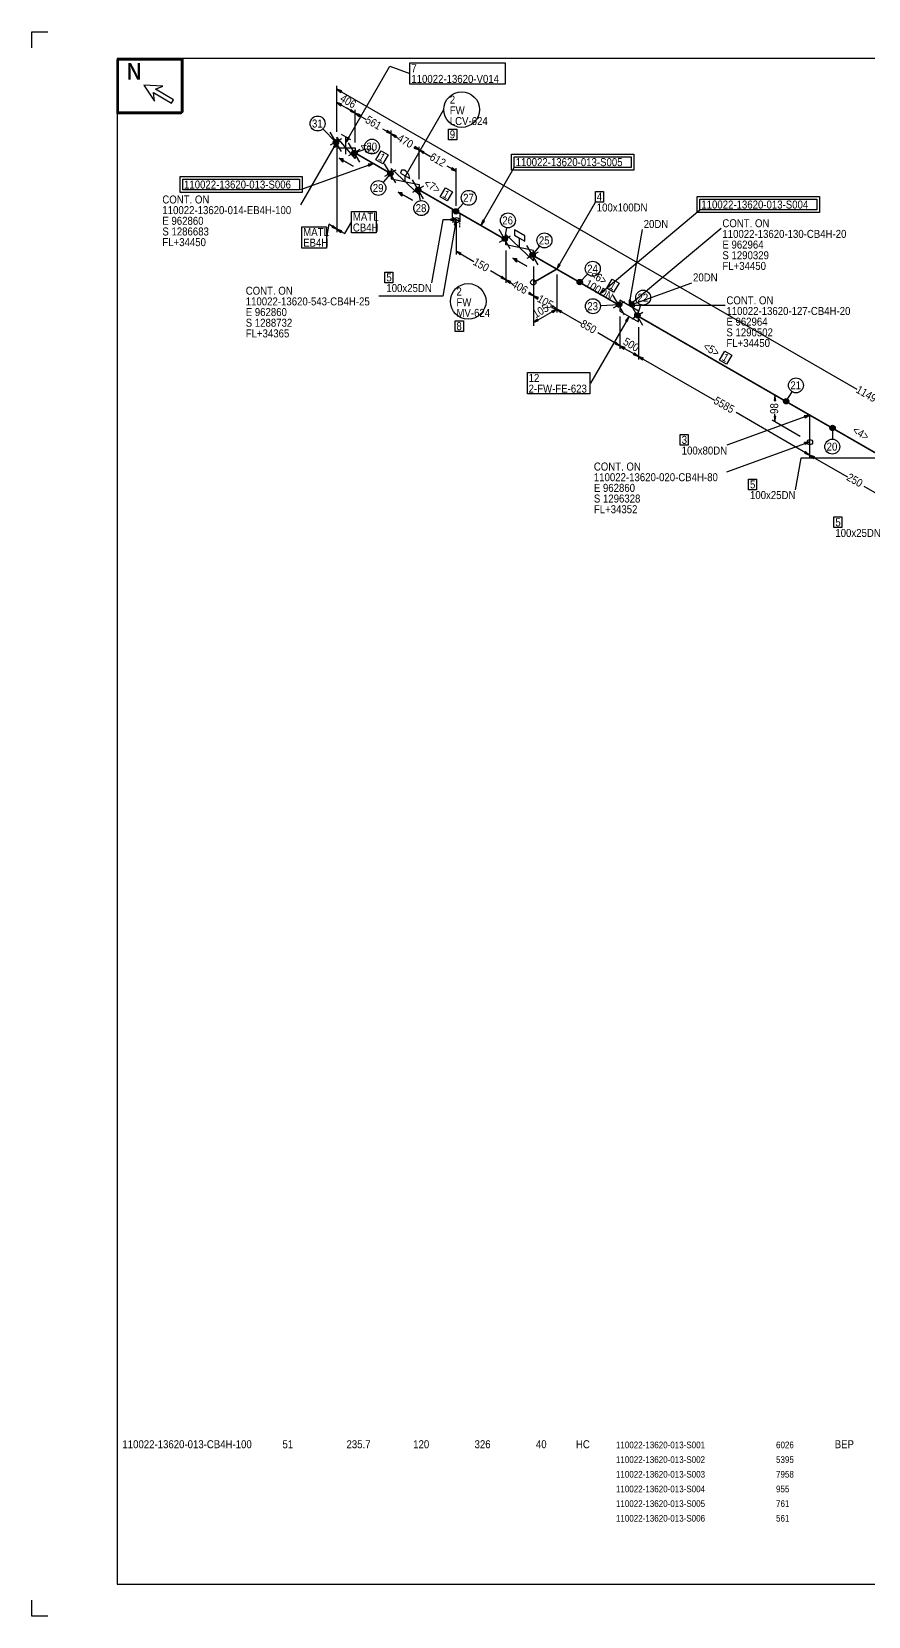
# Model space of a CAD drawing. Extents: x 0 to 841, y 0 to 594.
# Drawn here: x 0 to 314, y 0 to 594 of the extents above; entities that cross this region are included whole.
import ezdxf

# ---------------------------------------------------------------- set-up
doc = ezdxf.new("R2010")
doc.units = 0
doc.linetypes.add('GT100', pattern=[1, 0.666667, -0.333333])
doc.layers.add('TEE_100', color=7, linetype='Continuous')
doc.layers.add('TEE_80', color=7, linetype='Continuous')
doc.styles.add('ARIAL', font='arial.ttf')

msp = doc.modelspace()

# ---------------------------------------------------------------- linework, layer by layer
at = {"color": 1}
msp.add_line((300.29, 443.94), (300.21, 445.46), dxfattribs=at)
at = {"color": 2}
for centre, radius in [((114.06, 552.56), 0.85), ((114.06, 552.56), 0.7), ((114.06, 552.56), 0.55), ((114.06, 552.56), 0.4), ((114.06, 552.56), 0.25), ((120.96, 548.56), 0.85), ((120.96, 548.56), 0.7), ((120.96, 548.56), 0.55), ((120.96, 548.56), 0.4), ((120.96, 548.56), 0.25), ((134.46, 540.76), 0.85), ((134.46, 540.76), 0.7), ((134.46, 540.76), 0.55), ((134.46, 540.76), 0.4), ((134.46, 540.76), 0.25), ((144.86, 534.76), 0.85), ((144.86, 534.76), 0.7), ((144.86, 534.76), 0.55), ((144.86, 534.76), 0.4), ((144.86, 534.76), 0.25), ((159.01, 526.64), 0.85), ((159.01, 526.64), 0.7), ((159.01, 526.64), 0.55), ((159.01, 526.64), 0.4), ((159.01, 526.64), 0.25), ((177.36, 516.34), 0.85), ((177.36, 516.34), 0.7), ((177.36, 516.34), 0.55), ((177.36, 516.34), 0.4), ((177.36, 516.34), 0.25), ((187.76, 510.34), 0.85), ((187.76, 510.34), 0.7), ((187.76, 510.34), 0.55), ((187.76, 510.34), 0.4), ((187.76, 510.34), 0.25), ((205.41, 500.16), 0.85), ((205.41, 500.16), 0.7), ((205.41, 500.16), 0.55), ((205.41, 500.16), 0.4), ((205.41, 500.16), 0.25), ((220.16, 491.64), 0.85), ((220.16, 491.64), 0.7), ((220.16, 491.64), 0.55), ((220.16, 491.64), 0.4), ((220.16, 491.64), 0.25), ((227.06, 487.64), 0.85), ((227.06, 487.64), 0.7), ((227.06, 487.64), 0.55), ((227.06, 487.64), 0.4), ((227.06, 487.64), 0.25), ((282.81, 455.46), 0.85), ((282.81, 455.46), 0.7), ((282.81, 455.46), 0.55), ((282.81, 455.46), 0.4), ((282.81, 455.46), 0.25), ((300.21, 445.46), 0.85), ((300.21, 445.46), 0.7), ((300.21, 445.46), 0.55), ((300.21, 445.46), 0.4), ((300.21, 445.46), 0.25)]:
    msp.add_circle(centre, radius, dxfattribs=at)
at = {"layer": 'AG', "color": 7}
for p, q in [((100.91, 529.11), (114.4, 552.5)), ((258.4, 520.2), (223.9, 491.3)), ((259.9, 491.3), (223.9, 491.3)), ((260.6, 429), (291.6, 440.3))]:
    msp.add_line(p, q, dxfattribs=at)
at = {"layer": 'AG', "color": 4}
for p, q in [((114.4, 552.5), (113.09, 550.99)), ((114.4, 552.5), (113.75, 550.61)), ((113.75, 550.61), (113.09, 550.99)), ((223.9, 491.3), (225.16, 492.85)), ((223.9, 491.3), (225.65, 492.27)), ((223.9, 491.3), (225.86, 491.68)), ((223.9, 491.3), (225.86, 490.92)), ((225.16, 492.85), (225.65, 492.27)), ((225.86, 491.68), (225.86, 490.92)), ((291.6, 440.3), (289.62, 439.99)), ((289.89, 439.27), (289.62, 439.99)), ((291.6, 440.3), (289.89, 439.27))]:
    msp.add_line(p, q, dxfattribs=at)
at = {"layer": 'ARROW', "color": 7}
for p, q in [((115.9, 571.2), (116.3, 571.8)), ((115.9, 566.2), (116.3, 566.8)), ((119.8, 564.8), (119.4, 564.2)), ((122.8, 562.2), (123.2, 562.8)), ((119.1, 554), (118.5, 554.4)), ((133.3, 557), (132.9, 556.4)), ((136.3, 554.4), (136.7, 555)), ((143.7, 551), (143.3, 550.4)), ((146.7, 548.4), (147.1, 549)), ((126.1, 544.3), (126.4, 543.6)), ((157.6, 543), (157.2, 542.4)), ((157.1, 523.8), (157.1, 523.2)), ((169.7, 522.9), (169.1, 523.3)), ((112.9, 521.3), (112.5, 520.7)), ((115.9, 518.7), (116.3, 519.3)), ((158.4, 521.6), (159.1, 521.5)), ((160.6, 510.4), (161, 511)), ((198.1, 506.5), (197.5, 506.9)), ((176.2, 502.3), (175.8, 501.7)), ((179.2, 499.7), (179.6, 500.3)), ((186.6, 496.3), (186.2, 495.7)), ((189.6, 493.7), (190, 494.3)), ((214.7, 496.7), (214.3, 497.2)), ((224.6, 493.2), (223.9, 493.3)), ((195.2, 491.2), (194.9, 490.6)), ((194.9, 489.3), (195.3, 488.7)), ((198.3, 488.7), (198.7, 489.3)), ((225.9, 491.7), (225.6, 492.3)), ((190, 485.7), (189.6, 486.3)), ((222.6, 485.8), (223.2, 485.4)), ((219, 477.6), (218.6, 477)), ((222, 475), (222.4, 475.6)), ((225.9, 473.6), (225.5, 473)), ((228.9, 471), (229.3, 471.6)), ((278.3, 455.8), (278.9, 455.8)), ((278.9, 449.8), (278.3, 449.8)), ((289.6, 450), (289.9, 449.3)), ((290.1, 436.6), (289.7, 436)), ((293.1, 434), (293.5, 434.6))]:
    msp.add_line(p, q, dxfattribs=at)
at = {"layer": 'CV', "color": 2, "flags": 128}
msp.add_lwpolyline([(140, 537.7), (140, 540), (141.7, 539), (141.4, 540.5), (140.3, 541.7), (139.7, 542.1), (138.6, 542.1), (138.3, 541), (140, 540)], dxfattribs=at)
at = {"layer": 'FLOW', "color": 2, "flags": 128}
for points in [[(120.5, 543.6), (115.2, 546.6), (116.6, 546.5), (116.6, 545.1), (115.2, 546.6), (120.5, 543.6)], [(142.7, 530.8), (137.4, 533.8), (138.8, 533.7), (138.8, 532.3), (137.4, 533.8), (142.7, 530.8)], [(185.6, 506.1), (180.3, 509.1), (181.7, 509), (181.7, 507.6), (180.3, 509.1), (185.6, 506.1)]]:
    msp.add_lwpolyline(points, dxfattribs=at)
at = {"layer": 'FW', "color": 1}
for centre in [(114.06, 552.56), (120.96, 548.56), (134.46, 540.76), (144.86, 534.76), (177.36, 516.34), (187.76, 510.34), (205.41, 500.16), (227.06, 487.64)]:
    msp.add_circle(centre, 1, dxfattribs=at)
at = {"layer": 'GT_1', "flags": 128}
for points in [[(0, 588), (0, 594), (6, 594)], [(56, 583.2), (56, 563.2), (32, 563.2), (32, 583.4), (56.2, 583.4), (56.2, 563.4), (32.2, 563.4), (32.2, 583.6), (56.4, 583.6), (56.4, 563.6), (32.4, 563.6), (32.4, 583.8), (56.6, 583.8), (56.6, 563.8), (32.6, 563.8), (32.6, 584)], [(117.8, 552.5), (134.3, 581.1), (141.8, 578.3)], [(116.3, 571.8), (114.4, 572.5), (115.9, 571.2)], [(118.5, 554.4), (117.8, 552.5), (119.1, 554)], [(132.9, 556.4), (134.8, 555.7), (133.3, 557)], [(136.7, 555), (134.8, 555.7), (136.3, 554.4)], [(143.3, 550.4), (145.2, 549.7), (143.7, 551)], [(147.1, 549), (145.2, 549.7), (146.7, 548.4)], [(126.4, 543.6), (128.1, 544.6), (126.1, 544.3)], [(157.2, 542.4), (159.1, 541.7), (157.6, 543)], [(157.1, 523.2), (159.1, 523.5), (157.1, 523.8)], [(159.1, 521.5), (159.1, 523.5), (158.4, 521.6)], [(169.1, 523.3), (168.4, 521.4), (169.7, 522.9)], [(112.5, 520.7), (114.4, 520), (112.9, 521.3)], [(161, 511), (159.1, 511.7), (160.6, 510.4)], [(197.5, 506.9), (196.8, 505), (198.1, 506.5)], [(175.8, 501.7), (177.7, 501), (176.2, 502.3)], [(179.6, 500.3), (177.7, 501), (179.2, 499.7)], [(214.3, 497.2), (213, 495.7), (214.7, 496.7)], [(223.9, 493.3), (223.9, 491.3), (224.6, 493.2)], [(223.2, 485.4), (223.9, 487.3), (222.6, 485.8)], [(225.2, 492.8), (223.9, 491.3), (225.6, 492.3)], [(278.9, 455.8), (278.6, 457.8), (278.3, 455.8)], [(278.3, 449.8), (278.6, 447.8), (278.9, 449.8)], [(289.9, 449.3), (291.6, 450.3), (289.6, 450)], [(289.7, 436), (291.6, 435.3), (290.1, 436.6)], [(293.5, 434.6), (291.6, 435.3), (293.1, 434)], [(6, 0), (0, 0), (0, 6)]]:
    msp.add_lwpolyline(points, dxfattribs=at)
at = {"layer": 'GT_1', "color": 7, "flags": 128}
for points in [[(116.3, 566.8), (114.4, 567.5), (115.9, 566.2)], [(119.4, 564.2), (121.3, 563.5), (119.8, 564.8)], [(123.2, 562.8), (121.3, 563.5), (122.8, 562.2)], [(159.1, 523.5), (154.1, 494.9), (130.1, 494.9)], [(159.1, 523.5), (154.1, 523.5), (149.9, 499.9)], [(116.3, 519.3), (114.4, 520), (115.9, 518.7)], [(186.2, 495.7), (188.1, 495), (186.6, 496.3)], [(190, 494.3), (188.1, 495), (189.6, 493.7)], [(194.9, 490.6), (196.8, 490), (195.2, 491.2)], [(195.3, 488.7), (196.8, 490), (194.9, 489.3)], [(198.7, 489.3), (196.8, 490), (198.3, 488.7)], [(189.6, 486.3), (188.1, 485), (190, 485.7)], [(218.6, 477), (220.5, 476.3), (219, 477.6)], [(222.4, 475.6), (220.5, 476.3), (222, 475)], [(225.5, 473), (227.4, 472.3), (225.9, 473.6)], [(229.3, 471.6), (227.4, 472.3), (228.9, 471)], [(325.3, 434.1), (288.3, 434.1), (286.2, 422.3)]]:
    msp.add_lwpolyline(points, dxfattribs=at)
at = {"layer": 'IG', "color": 7, "flags": 128}
msp.add_lwpolyline([(140, 539.7), (154.5, 564.8)], dxfattribs=at)
at = {"layer": 'INSTNO', "color": 2}
for centre in [(161.17, 564.8), (163.63, 492.9)]:
    msp.add_circle(centre, 6.67, dxfattribs=at)
at = {"layer": 'itemno', "color": 7, "flags": 128}
for points in [[(156.2, 557.5), (159.3, 557.5), (159.3, 553.5), (156.2, 553.5), (156.2, 557.5)], [(211.3, 534.1), (214.3, 534.1), (214.3, 530.1), (211.3, 530.1), (211.3, 534.1)], [(132.4, 503.9), (135.4, 503.9), (135.4, 499.9), (132.4, 499.9), (132.4, 503.9)], [(158.7, 485.6), (161.8, 485.6), (161.8, 481.6), (158.7, 481.6), (158.7, 485.6)], [(259.8, 474.3), (262.4, 472.8), (260.4, 469.4), (257.8, 470.9), (259.8, 474.3)], [(243.1, 443), (246.1, 443), (246.1, 439), (243.1, 439), (243.1, 443)], [(268.7, 426.3), (271.7, 426.3), (271.7, 422.3), (268.7, 422.3), (268.7, 426.3)], [(300.7, 412.1), (303.7, 412.1), (303.7, 408.1), (300.7, 408.1), (300.7, 412.1)]]:
    msp.add_lwpolyline(points, dxfattribs=at)
at = {"layer": 'ITNO', "color": 7, "flags": 128}
for points in [[(131.03, 549.4), (133.62, 547.9), (131.62, 544.43), (129.03, 545.93), (131.03, 549.4)], [(155.11, 535.5), (157.71, 534.01), (155.72, 530.54), (153.12, 532.04), (155.11, 535.5)], [(217.56, 501.29), (220.15, 499.78), (218.14, 496.32), (215.55, 497.83), (217.56, 501.29)]]:
    msp.add_lwpolyline(points, dxfattribs=at)
at = {"layer": 'MOV', "color": 2, "flags": 128}
msp.add_lwpolyline([(182.9, 513), (182.9, 516.6), (184.8, 515.5), (184.8, 517.5), (181, 519.7), (181, 517.7), (182.9, 516.6)], dxfattribs=at)
at = {"layer": 'OLET', "color": 2, "flags": 128}
msp.add_lwpolyline([(159.1, 526.7), (160.5, 525.9), (160.5, 522.7), (157.7, 524.3), (157.7, 527.5), (159.1, 526.7)], dxfattribs=at)
at = {"layer": 'OW', "color": 2}
for centre in [(188.01, 500.06), (291.69, 440.14)]:
    msp.add_circle(centre, 1, dxfattribs=at)
at = {"layer": 'PIPE', "color": 5, "const_width": 0.6}
for points in [[(134.8, 540.7), (121.3, 548.5)], [(159.1, 526.7), (145.2, 534.7)], [(177.7, 516), (159.1, 526.7)], [(220.5, 491.3), (205.5, 500)], [(282.9, 455.3), (227.4, 487.3)], [(325.3, 430.9), (300.3, 445.3)]]:
    msp.add_lwpolyline(points, dxfattribs=at)
at = {"layer": 'PL2', "color": 7, "flags": 128}
for points in [[(114.4, 556.5), (114.4, 573.7)], [(114.4, 572.5), (309.3, 460)], [(114.4, 556.5), (114.4, 568.7)], [(114.4, 567.5), (117.9, 565.5)], [(121.3, 563.5), (117.9, 565.5)], [(121.3, 552.5), (121.3, 564.7)], [(121.3, 552.5), (121.3, 564.7)], [(121.3, 563.5), (125.4, 561.1)], [(116.1, 549.1), (111.9, 556.3)], [(116.1, 553.9), (111.9, 551.5)], [(119.6, 553.5), (116.1, 555.5)], [(117.8, 548.1), (117.8, 554.5)], [(134.8, 555.7), (131.6, 557.5)], [(134.8, 544.7), (134.8, 556.9)], [(134.8, 544.7), (134.8, 556.9)], [(134.8, 555.7), (137.3, 554.2)], [(114.4, 550.5), (114.4, 518.8)], [(114.4, 550.5), (114.4, 518.8)], [(123, 545.1), (118.8, 552.3)], [(123, 549.9), (118.8, 547.5)], [(145.2, 549.7), (143.6, 550.6)], [(145.2, 538.7), (145.2, 550.9)], [(145.2, 538.7), (145.2, 550.9)], [(145.2, 549.7), (149.5, 547.2)], [(128.1, 544.6), (100.8, 534.7)], [(136.5, 537.3), (132.3, 544.5)], [(136.5, 542.1), (132.3, 539.7)], [(159.1, 541.7), (155.7, 543.6)], [(159.1, 528.7), (159.1, 542.9)], [(168.4, 521.4), (180.9, 543.1)], [(146.9, 531.3), (142.7, 538.5)], [(146.9, 536.1), (142.7, 533.7)], [(196.8, 505), (211.3, 530.1)], [(213, 495.7), (250.5, 527.2)], [(111.4, 521.8), (110.5, 516.9)], [(114.4, 520), (111.4, 521.8)], [(114.4, 520), (117.4, 518.3)], [(117.4, 518.3), (119.9, 522.6)], [(159.1, 522.7), (159.1, 510.5)], [(179.4, 512.6), (175.2, 519.8)], [(179.4, 517.4), (175.2, 515)], [(223.9, 491.3), (228.9, 519.9)], [(159.1, 511.7), (165.7, 507.9)], [(177.7, 512), (177.7, 499.8)], [(177.7, 512), (177.7, 499.8)], [(189.8, 506.6), (185.6, 513.8)], [(189.8, 511.4), (185.6, 509)], [(188.1, 506), (188.1, 493.8)], [(188.1, 506), (188.1, 493.8)], [(177.7, 501), (172, 504.3)], [(177.7, 501), (180.2, 499.5)], [(196.8, 503), (196.8, 488.8)], [(196.8, 503), (196.8, 488.8)], [(196.8, 503), (196.8, 488.8)], [(223.9, 491.3), (247.4, 499.9)], [(188.1, 495), (186.5, 495.9)], [(188.1, 496), (188.1, 483.8)], [(188.1, 495), (189.8, 494)], [(222.2, 487.9), (218, 495.1)], [(188.1, 485), (192.5, 487.5)], [(196.8, 490), (192.5, 487.5)], [(196.8, 490), (196, 490.4)], [(196.8, 490), (206, 484.7)], [(223.9, 487.3), (209.4, 462.2)], [(222.2, 492.7), (218, 490.3)], [(220.5, 487.3), (220.5, 475.1)], [(220.5, 487.3), (220.5, 475.1)], [(229.1, 483.9), (224.9, 491.1)], [(229.1, 488.7), (224.9, 486.3)], [(227.4, 483.3), (227.4, 471.1)], [(227.4, 483.3), (227.4, 471.1)], [(220.5, 476.3), (212.2, 481.1)], [(220.5, 476.3), (224, 474.3)], [(227.4, 472.3), (224, 474.3)], [(227.4, 472.3), (255.9, 455.9)], [(289.9, 451.3), (277.6, 458.4)], [(278.6, 457.8), (278.6, 455.9)], [(291.6, 450.3), (260.6, 439)], [(291.6, 435.3), (264, 451.2)], [(288.1, 442.3), (277.6, 448.4)], [(278.6, 447.8), (278.6, 450.7)], [(291.6, 448.3), (291.6, 434.1)], [(291.6, 448.3), (291.6, 434.1)], [(291.6, 435.3), (305.8, 427.1)], [(325.3, 415.9), (312, 423.5)]]:
    msp.add_lwpolyline(points, dxfattribs=at)
at = {"layer": 'PL4', "color": 7, "linetype": 'GT100', "flags": 128}
msp.add_lwpolyline([(160.5, 520.7), (160.5, 522.7), (157.7, 524.3), (157.7, 522.3)], dxfattribs=at)
at = {"layer": 'PL5', "color": 7, "flags": 128}
for points in [[(119.9, 526.6), (129.1, 526.6), (129.1, 518.6), (119.9, 518.6), (119.9, 526.6)], [(101.3, 520.9), (110.5, 520.9), (110.5, 512.9), (101.3, 512.9), (101.3, 520.9)], [(185.8, 466.2), (209.2, 466.2), (209.2, 458.2), (185.8, 458.2), (185.8, 466.2)]]:
    msp.add_lwpolyline(points, dxfattribs=at)
at = {"layer": 'PL8', "color": 7, "flags": 128}
msp.add_lwpolyline([(42, 574), (46, 568), (45.6, 571.2), (52.4, 567.2), (53.2, 568.4), (46.4, 572.4), (49.2, 573.6), (42, 574)], dxfattribs=at)
at = {"layer": 'spoolno', "color": 7, "flags": 128}
for points in [[(141.8, 582.3), (177.5, 582.3), (177.5, 574.3), (141.8, 574.3), (141.8, 582.3)], [(179.9, 548.1), (225.7, 548.1), (225.7, 542.1), (179.9, 542.1), (179.9, 548.1)], [(180.9, 547.1), (224.7, 547.1), (224.7, 543.1), (180.9, 543.1), (180.9, 547.1)], [(55.6, 539.7), (101.4, 539.7), (101.4, 533.7), (55.6, 533.7), (55.6, 539.7)], [(56.6, 538.7), (100.4, 538.7), (100.4, 534.7), (56.6, 534.7), (56.6, 538.7)], [(249.5, 532.2), (295.3, 532.2), (295.3, 526.2), (249.5, 526.2), (249.5, 532.2)], [(250.5, 531.2), (294.3, 531.2), (294.3, 527.2), (250.5, 527.2), (250.5, 531.2)]]:
    msp.add_lwpolyline(points, dxfattribs=at)
at = {"layer": 'SUPP', "color": 4, "flags": 128}
msp.add_lwpolyline([(32, 12), (830, 12), (830, 12), (616.7, 12), (616.7, 584), (32, 584), (32, 12)], dxfattribs=at)
at = {"layer": 'SW', "color": 1}
for centre in [(159.01, 526.64), (220.16, 491.64), (282.81, 455.46), (300.21, 445.46)]:
    msp.add_circle(centre, 1, dxfattribs=at)
at = {"layer": 'SW', "color": 2}
msp.add_circle((159.19, 523.34), 1, dxfattribs=at)
at = {"layer": 'TEE_100', "color": 5, "const_width": 0.6, "flags": 128}
for points in [[(196.8, 505), (188.1, 510)], [(196.8, 505), (188.1, 500)], [(205.5, 500), (196.8, 505)], [(291.6, 450.3), (282.9, 455.3)], [(300.3, 445.3), (291.6, 450.3)]]:
    msp.add_lwpolyline(points, dxfattribs=at)
at = {"layer": 'TEE_80', "color": 5, "const_width": 0.6, "flags": 128}
msp.add_lwpolyline([(291.6, 450.3), (291.6, 440.3)], dxfattribs=at)
at = {"layer": 'VALV', "color": 2, "flags": 128}
for points in [[(121.3, 548.5), (121.3, 546.5), (114.4, 554.5), (114.4, 550.5), (121.3, 550.5), (121.3, 548.5)], [(145.2, 534.7), (145.2, 532.8), (134.8, 542.7), (134.8, 538.8), (145.2, 536.7), (145.2, 534.7)], [(188.1, 510), (188.1, 512), (177.7, 514.1), (177.7, 518), (188.1, 508.1), (188.1, 510)], [(227.4, 487.3), (227.4, 489.3), (220.5, 493.3), (220.5, 489.3), (227.4, 485.3), (227.4, 487.3)]]:
    msp.add_lwpolyline(points, dxfattribs=at)
at = {"layer": 'WDC', "color": 7}
for centre in [(107.16, 559.58), (127.55, 550.92), (129.95, 535.41), (146.04, 527.86), (163.82, 531.73), (178.5, 523.25), (192.2, 515.76), (210.32, 505.15), (210.36, 491.1), (229.19, 494.31), (286.47, 461.43), (300.07, 438.46)]:
    msp.add_circle(centre, 2.8, dxfattribs=at)
at = {"layer": 'WG', "color": 7}
for p, q in [((114.06, 552.56), (109.13, 557.59)), ((120.96, 548.56), (124.91, 549.97)), ((134.46, 540.76), (131.75, 537.55)), ((144.86, 534.76), (145.57, 530.62)), ((159.01, 526.64), (161.9, 529.7)), ((177.36, 516.34), (178.04, 520.49)), ((187.76, 510.34), (190.42, 513.59)), ((205.41, 500.16), (208.36, 503.15)), ((220.16, 491.64), (213.15, 491.25)), ((227.06, 487.64), (228.33, 491.64)), ((282.81, 455.46), (285.01, 459.04)), ((300.21, 445.46), (300.13, 441.26))]:
    msp.add_line(p, q, dxfattribs=at)

# ---------------------------------------------------------------- texts
at = {"layer": 'ELEV', "color": 2, "style": 'ARIAL', "width": 0.86}
for s, p in [('FL+34450', (48.98, 513.61)), ('FL+34450', (258.9, 504.7)), ('FL+34365', (80.23, 479.4)), ('FL+34450', (260.4, 475.8)), ('FL+34352', (210.72, 413.5))]:
    msp.add_text(s, height=3, dxfattribs=at).set_placement(p)
at = {"layer": 'ESL', "color": 2, "style": 'ARIAL', "width": 0.86}
for s, p in [('6026', (279, 63)), ('5395', (279, 57.5)), ('7958', (279, 52)), ('955', (279, 46.5)), ('761', (279, 41)), ('561', (279, 35.5))]:
    msp.add_text(s, height=2.5, dxfattribs=at).set_placement(p)
at = {"layer": 'ESN', "color": 2, "style": 'ARIAL', "width": 0.86}
for s, p in [('110022-13620-013-S001', (219, 63)), ('110022-13620-013-S002', (219, 57.5)), ('110022-13620-013-S003', (219, 52)), ('110022-13620-013-S004', (219, 46.5)), ('110022-13620-013-S005', (219, 41)), ('110022-13620-013-S006', (219, 35.5))]:
    msp.add_text(s, height=2.5, dxfattribs=at).set_placement(p)
at = {"layer": 'FLAN', "color": 2, "style": 'ARIAL', "width": 0.86}
for s, p in [('FW', (156.71, 563.01)), ('FW', (159.21, 491.11)), ('2-FW-FE-623', (186.27, 458.7))]:
    msp.add_text(s, height=3, dxfattribs=at).set_placement(p)
at = {"layer": 'GT_1', "color": 2, "style": 'ARIAL', "width": 0.86}
for s, height, p in [('N', 6.25, (35.6, 576)), ('N', 6.25, (35.8, 576)), ('7', 3, (142.3, 578.8)), ('110022-13620-V014', 3, (142.3, 574.8)), ('2', 3, (156.71, 567.01)), ('LCV-624', 3, (156.71, 559.01)), ('9', 3, (156.71, 554.01)), ('110022-13620-013-S005', 3, (181.4, 543.6)), ('110022-13620-013-S006', 3, (57.1, 535.2)), ('CONT. ON', 3, (48.98, 529.61)), ('4', 3, (211.8, 530.6)), ('100x100DN', 3, (211.8, 526.6)), ('110022-13620-013-S004', 3, (251, 527.7)), ('110022-13620-014-EB4H-100', 3, (48.98, 525.61)), ('E 962860', 3, (48.98, 521.61)), ('MATL', 3, (120.4, 523.1)), ('20DN', 3, (229.4, 520.4)), ('CONT. ON', 3, (258.9, 520.7)), ('S 1286683', 3, (48.98, 517.61)), ('MATL', 3, (101.77, 517.4)), ('CB4H', 3, (120.4, 519.1)), ('110022-13620-130-CB4H-20', 3, (258.9, 516.7)), ('EB4H', 3, (101.77, 513.4)), ('S 1290329', 3, (258.9, 508.7)), ('E 962964', 3, (258.9, 512.7)), ('5', 3, (132.94, 500.4)), ('100x25DN', 3, (132.94, 496.4)), ('20DN', 3, (247.9, 500.4)), ('CONT. ON', 3, (80.23, 495.4)), ('110022-13620-543-CB4H-25', 3, (80.23, 491.4)), ('2', 3, (159.21, 495.11)), ('CONT. ON', 3, (260.4, 491.8)), ('E 962860', 3, (80.23, 487.4)), ('MV-624', 3, (159.21, 487.11)), ('110022-13620-127-CB4H-20', 3, (260.4, 487.8)), ('S 1288732', 3, (80.23, 483.4)), ('8', 3, (159.21, 482.11)), ('S 1290502', 3, (260.4, 479.8)), ('E 962964', 3, (260.4, 483.8)), ('12', 3, (186.27, 462.7)), ('3', 3, (243.64, 439.5)), ('100x80DN', 3, (243.64, 435.5)), ('CONT. ON', 3, (210.72, 429.5)), ('110022-13620-020-CB4H-80', 3, (210.72, 425.5)), ('E 962860', 3, (210.72, 421.5)), ('5', 3, (269.24, 422.8)), ('100x25DN', 3, (269.24, 418.8)), ('S 1296328', 3, (210.72, 417.5)), ('5', 3, (301.24, 408.6)), ('100x25DN', 3, (301.24, 404.6)), ('110022-13620-013-CB4H-100', 3, (34, 63)), ('51', 3, (94, 63)), ('235.7', 3, (118, 63)), ('120', 3, (143, 63)), ('326', 3, (166, 63)), ('40', 3, (189, 63)), ('HC', 3, (204, 63)), ('BEP', 3, (301, 63))]:
    msp.add_text(s, height=height, dxfattribs=at).set_placement(p)
for s, rotation, p in [('406', 329.53446, (115.29, 568.15)), ('561', -30, (124.78, 560.1)), ('470', -30, (136.73, 553.2)), ('612', -30, (148.88, 546.2)), ('150', -30, (165.13, 506.85)), ('406', -30, (179.63, 498.5)), ('105', -30, (189.18, 493)), ('105', 30.17352, (188.91, 486.53)), ('850', -30, (205.38, 483.65)), ('500', 329.53446, (221.39, 476.95)), ('1', -30, (258.44, 471.05)), ('11497', -30, (308.68, 458.94)), ('5585', -30, (255.34, 454.82)), ('98', 90, (279.81, 450.74)), ('250', -30, (305.18, 426.1))]:
    msp.add_text(s, height=3, rotation=rotation, dxfattribs=at).set_placement(p)
at = {"layer": 'itemno', "color": 2, "style": 'ARIAL', "width": 0.86}
msp.add_text('<5>', height=3, rotation=-30, dxfattribs=at).set_placement((251.37, 475.13))
at = {"layer": 'ITNO', "color": 2, "style": 'ARIAL', "width": 0.86}
for s, rotation, p in [('<8>', 329.98163, (122.61, 550.22)), ('1', 329.98163, (129.67, 546.14)), ('<7>', 330.07787, (146.71, 536.3)), ('1', 330.07787, (153.78, 532.23)), ('<6>', 329.88627, (209.15, 502.12)), ('1', 329.88627, (216.21, 498.02)), ('<4>', 330.05806, (307.35, 443.71))]:
    msp.add_text(s, height=3, rotation=rotation, dxfattribs=at).set_placement(p)
at = {"layer": 'ITNODN', "color": 2, "style": 'ARIAL', "width": 0.86}
msp.add_text('100DN', height=3, rotation=329.88627, dxfattribs=at).set_placement((207.14, 498.66))
at = {"layer": 'WDNO', "color": 2, "style": 'ARIAL', "width": 0.86}
for s, p in [('31', (105.06, 558.08)), ('30', (125.45, 549.42)), ('29', (127.85, 533.91)), ('28', (143.94, 526.36)), ('27', (161.72, 530.23)), ('26', (176.4, 521.75)), ('25', (190.1, 514.26)), ('24', (208.22, 503.65)), ('22', (227.09, 492.81)), ('23', (208.26, 489.6)), ('21', (284.37, 459.93)), ('20', (297.97, 436.96))]:
    msp.add_text(s, height=3, dxfattribs=at).set_placement(p)

doc.saveas('drawing.dxf')
